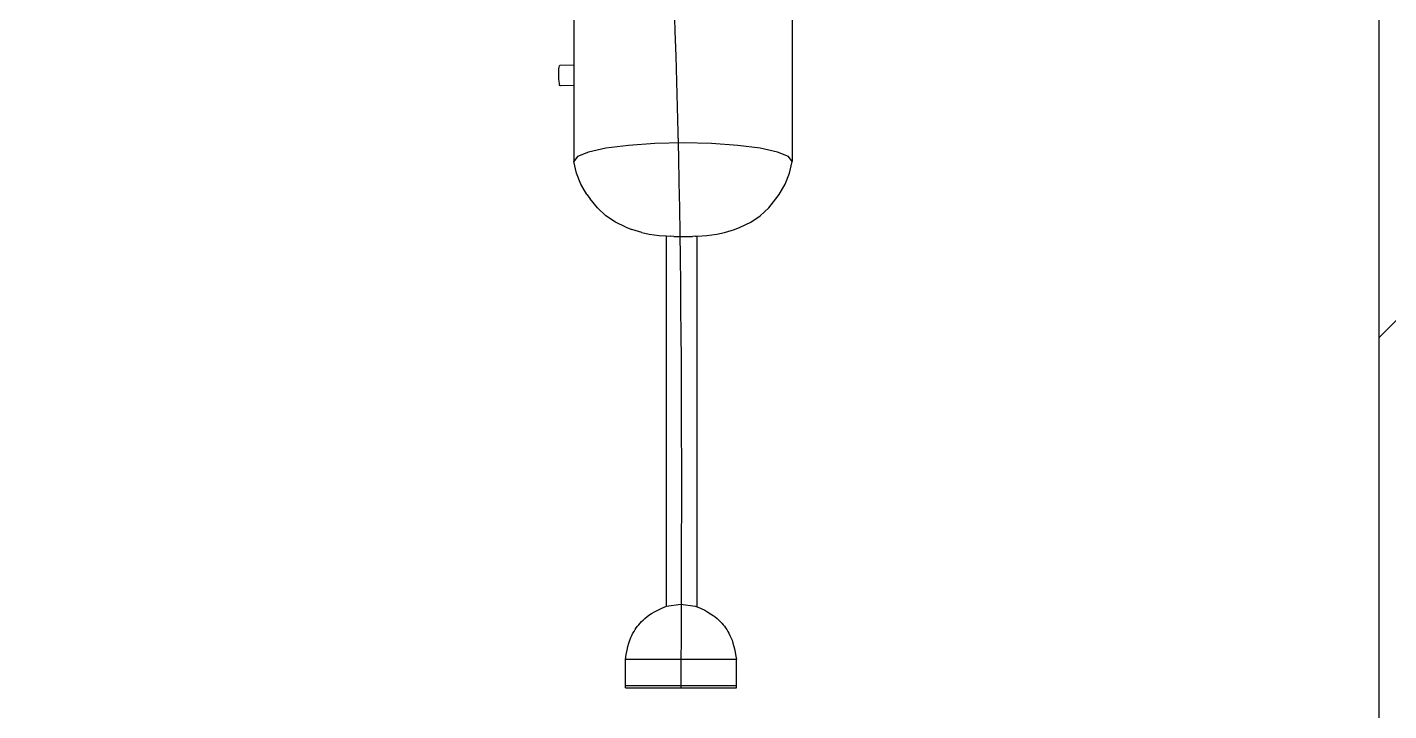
# Model space of a CAD drawing. Header units: inches. Extents: x 9636 to 21597, y -10243 to 557.
# Drawn here: x 13401.88 to 13419.27, y -3753.04 to -3744.31 of the extents above; entities that cross this region are included whole.
import ezdxf

# ---------------------------------------------------------------- set-up
doc = ezdxf.new("R2010")
doc.units = ezdxf.units.IN
doc.header["$MEASUREMENT"] = 0
doc.layers.add('Edges', color=7, linetype='Continuous')
doc.layers.add('IEL-HATCH-002', color=7, linetype='Continuous')

# ---------------------------------------------------------------- blocks, each defined once
blk = doc.blocks.new('qwff')
at = {"layer": 'IEL-HATCH-002', "true_color": 0xf27172, "transparency": 33554687}
h = blk.add_hatch(dxfattribs=at)
h.set_pattern_fill('ANSI32', color=11, scale=25)
h.set_pattern_definition([(45, (-2872.014, 157.3), (-6.629126, 6.629126), []), (45, (-2867.594, 157.3), (-6.629126, 6.629126), [])])
h.paths.add_polyline_path([(16312.975, -2094.847), (16303.975, -2094.847), (16303.975, -2247.976), (16312.975, -2247.976)])
h.paths.add_polyline_path([(16303.975, -2064.847), (16312.975, -2064.847), (16312.975, -2059.976), (16905.975, -2059.976), (16905.975, -2223.976), (16739.975, -2223.976), (16739.975, -2175.976), (16730.975, -2175.976), (16730.975, -2223.976), (16682.975, -2223.976), (16496.824, -2223.976), (16496.824, -2232.976), (16914.975, -2232.976), (16914.975, -2223.976), (16914.975, -2050.976), (16303.975, -2050.976)])
blk.add_line((16730.975, -2223.976), (16730.975, -2175.976))
blk = doc.blocks.new('Industrial Oscillating Fan pl')
at = {"layer": 'Edges'}
for p, q in [((57.972, 59.711), (57.972, 59.64)), ((57.972, 59.711), (61.337, 59.711)), ((57.972, 59.64), (61.337, 59.64)), ((57.972, 59.64), (57.972, 58.861)), ((61.337, 59.711), (61.337, 59.64)), ((61.337, 59.64), (61.337, 58.861)), ((61.337, 58.861), (57.972, 58.861)), ((59.215, 57.238), (59.215, 46.017)), ((59.215, 57.238), (59.219, 57.236)), ((59.219, 57.236), (59.655, 57.178)), ((59.655, 57.178), (60.09, 57.236)), ((60.09, 57.236), (60.147, 57.259)), ((60.147, 57.259), (60.147, 46.023)), ((58.465, 45.912), (58.163, 45.825)), ((58.465, 45.912), (58.695, 45.963)), ((58.695, 45.963), (58.995, 46.002)), ((58.995, 46.002), (59.215, 46.017)), ((59.215, 46.017), (59.345, 46.026)), ((59.439, 46.032), (59.345, 46.026)), ((59.439, 46.032), (59.72, 46.038)), ((59.72, 46.038), (60.002, 46.032)), ((60.095, 46.026), (60.002, 46.032)), ((60.095, 46.026), (60.147, 46.023)), ((60.147, 46.023), (60.445, 46.002)), ((60.445, 46.002), (60.745, 45.963)), ((60.745, 45.963), (60.975, 45.912)), ((60.975, 45.912), (61.277, 45.825)), ((57.668, 45.602), (57.378, 45.405)), ((57.984, 45.752), (57.668, 45.602)), ((57.984, 45.752), (58.163, 45.825)), ((61.277, 45.825), (61.456, 45.752)), ((61.456, 45.752), (61.772, 45.602)), ((61.772, 45.602), (62.062, 45.405)), ((57.122, 45.167), (56.903, 44.891)), ((57.378, 45.405), (57.122, 45.167)), ((62.062, 45.405), (62.318, 45.167)), ((62.318, 45.167), (62.537, 44.891)), ((56.804, 44.763), (56.623, 44.448)), ((56.804, 44.763), (56.903, 44.891)), ((62.537, 44.891), (62.636, 44.763)), ((62.636, 44.763), (62.817, 44.448)), ((56.623, 44.448), (56.489, 44.111)), ((62.817, 44.448), (62.951, 44.111)), ((56.489, 44.111), (56.408, 43.758)), ((62.951, 44.111), (63.033, 43.758)), ((56.52, 43.612), (56.408, 43.758)), ((56.408, 41.457), (56.408, 43.758)), ((56.851, 43.477), (56.52, 43.612)), ((57.378, 43.36), (56.851, 43.477)), ((62.589, 43.477), (62.062, 43.36)), ((62.92, 43.612), (62.589, 43.477)), ((63.033, 43.758), (62.92, 43.612)), ((63.033, 36.112), (63.033, 43.758)), ((58.064, 43.271), (57.378, 43.36)), ((58.863, 43.215), (58.064, 43.271)), ((59.72, 43.196), (58.863, 43.215)), ((60.577, 43.215), (59.72, 43.196)), ((61.376, 43.271), (60.577, 43.215)), ((62.062, 43.36), (61.376, 43.271)), ((55.958, 41.33), (55.952, 41.258)), ((55.967, 41.391), (55.958, 41.33)), ((55.976, 41.435), (55.967, 41.391)), ((55.987, 41.461), (55.976, 41.435)), ((55.997, 41.466), (55.987, 41.461)), ((56.408, 41.457), (55.997, 41.466)), ((56.408, 40.837), (56.408, 41.457)), ((55.948, 41.178), (55.947, 41.097)), ((55.947, 41.097), (55.949, 41.02)), ((55.952, 41.258), (55.948, 41.178)), ((55.949, 41.02), (55.953, 40.953)), ((55.953, 40.953), (55.96, 40.899)), ((55.96, 40.899), (55.968, 40.863)), ((55.968, 40.863), (55.978, 40.846)), ((56.408, 40.837), (55.978, 40.846)), ((56.408, 36.112), (56.408, 40.837))]:
    blk.add_line(p, q, dxfattribs=at)
for points in [[(57.972, 58.861), (57.995, 58.708), (58.02, 58.575), (58.047, 58.459), (58.075, 58.358), (58.105, 58.271), (58.136, 58.194), (58.168, 58.125), (58.2, 58.063), (58.233, 58.005), (58.266, 57.951), (58.301, 57.899), (58.337, 57.85), (58.375, 57.802), (58.416, 57.755), (58.46, 57.709), (58.508, 57.662), (58.56, 57.615), (58.617, 57.567), (58.684, 57.517), (58.76, 57.466), (58.85, 57.412), (58.954, 57.357), (59.075, 57.299), (59.215, 57.238)], [(60.147, 57.259), (60.27, 57.313), (60.378, 57.366), (60.473, 57.417), (60.556, 57.468), (60.629, 57.518), (60.693, 57.567), (60.75, 57.615), (60.802, 57.662), (60.849, 57.709), (60.893, 57.755), (60.934, 57.802), (60.972, 57.85), (61.009, 57.899), (61.043, 57.951), (61.077, 58.005), (61.109, 58.063), (61.142, 58.125), (61.173, 58.194), (61.204, 58.271), (61.234, 58.358), (61.263, 58.459), (61.29, 58.575), (61.315, 58.708), (61.337, 58.861)]]:
    blk.add_lwpolyline(points, dxfattribs=at)
blk = doc.blocks.new('THT')
blk.add_blockref('qwff', (0, 0))
at = {"xscale": -0.4211558411350648, "yscale": 0.4211558411350648, "zscale": 0.4211558411350648, "rotation": 180}
blk.add_blockref('Industrial Oscillating Fan pl', (16696.931, -2196.482), dxfattribs=at)

msp = doc.modelspace()

# ---------------------------------------------------------------- linework, layer by layer
at = {"color": 114, "true_color": 0x139b48}
msp.add_spline([(13368.122, -3702.522), (13401.842, -3717.08), (13408.731, -3732.15), (13410.229, -3752.746)], degree=3, dxfattribs=at)

# ---------------------------------------------------------------- block references
msp.add_blockref('THT', (-3311.825, -1531.116))

doc.saveas('drawing.dxf')
